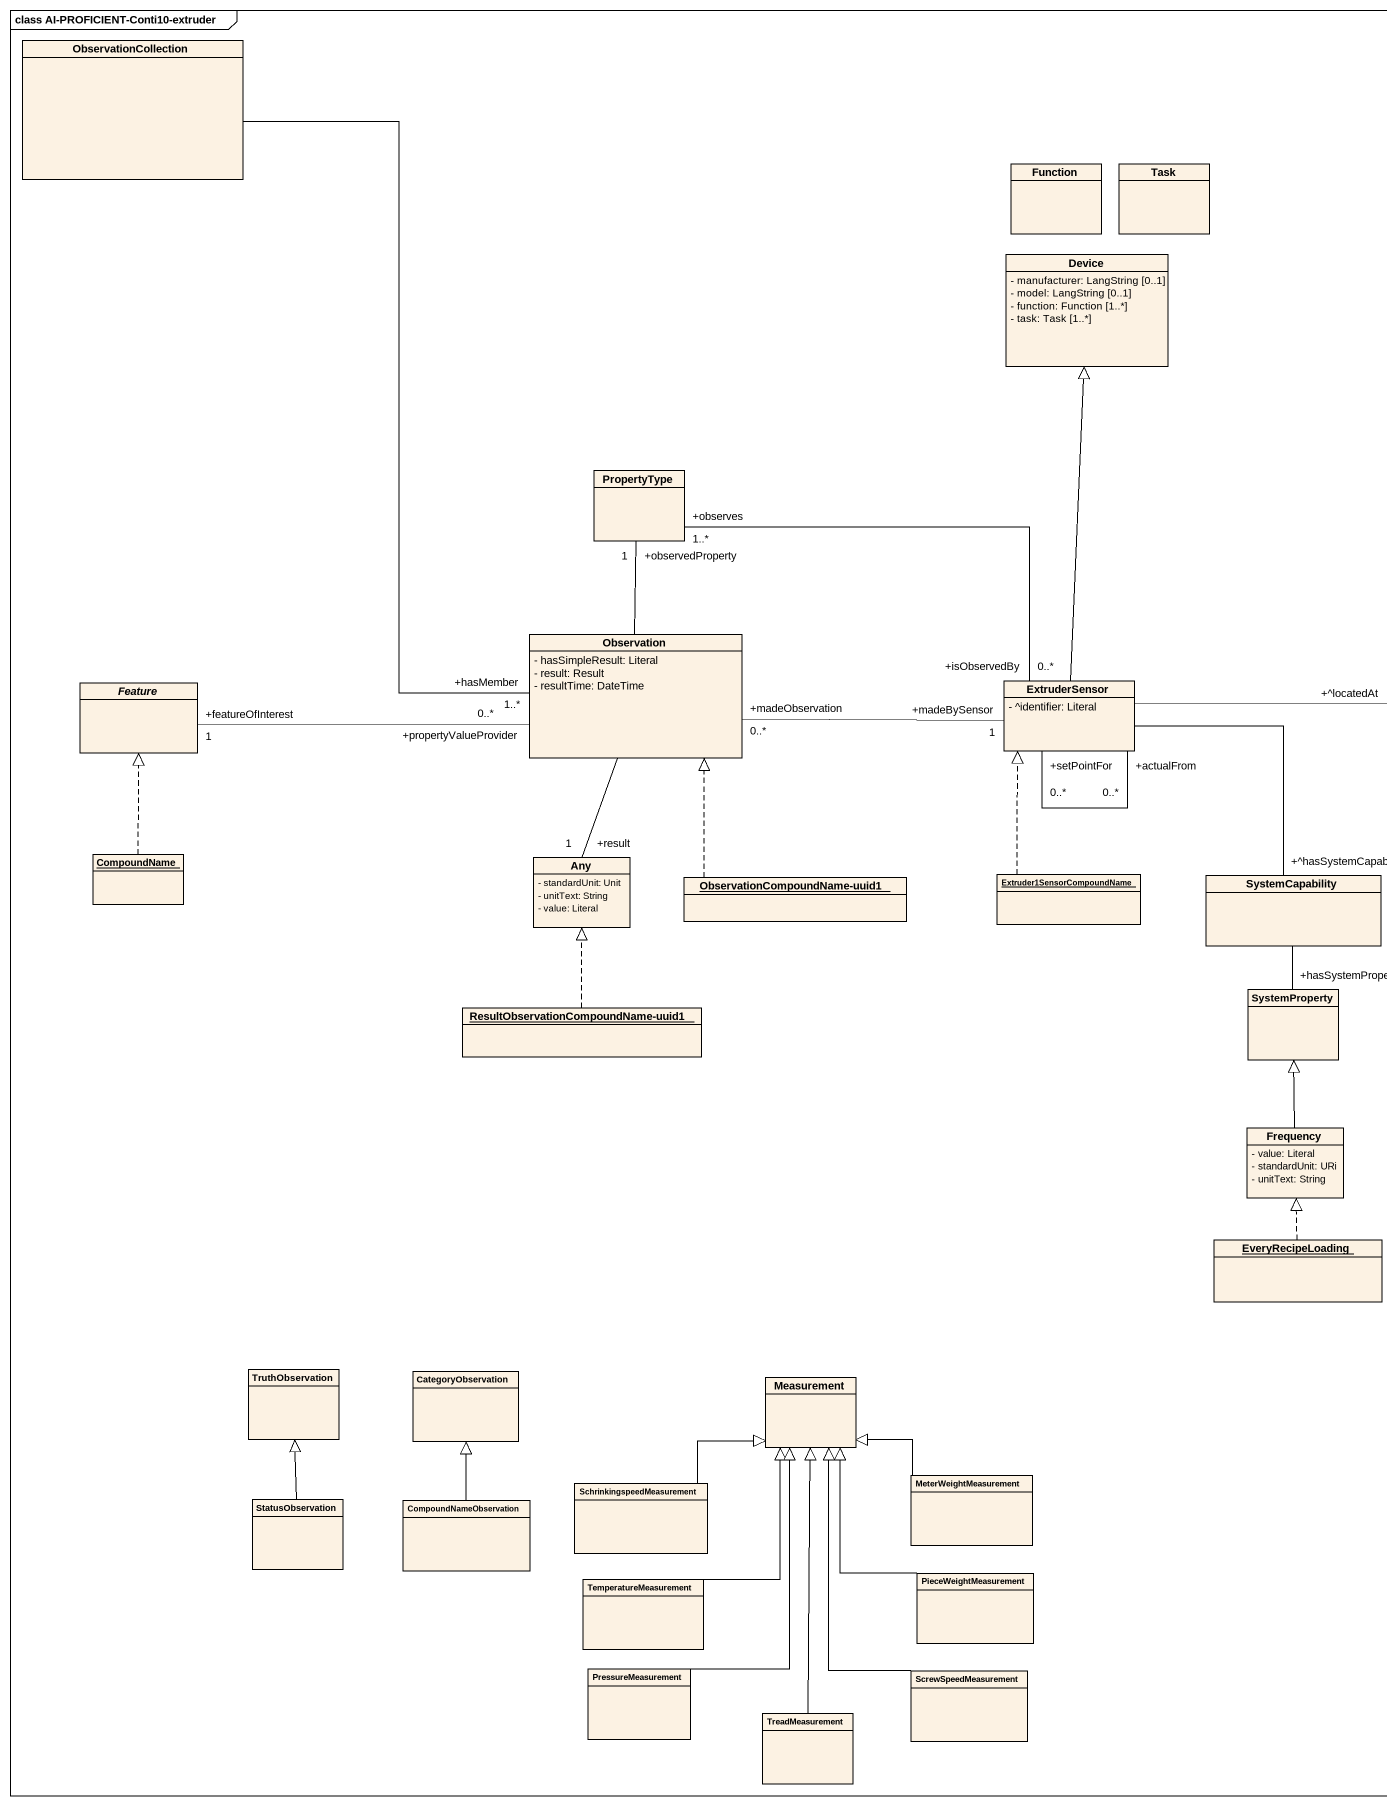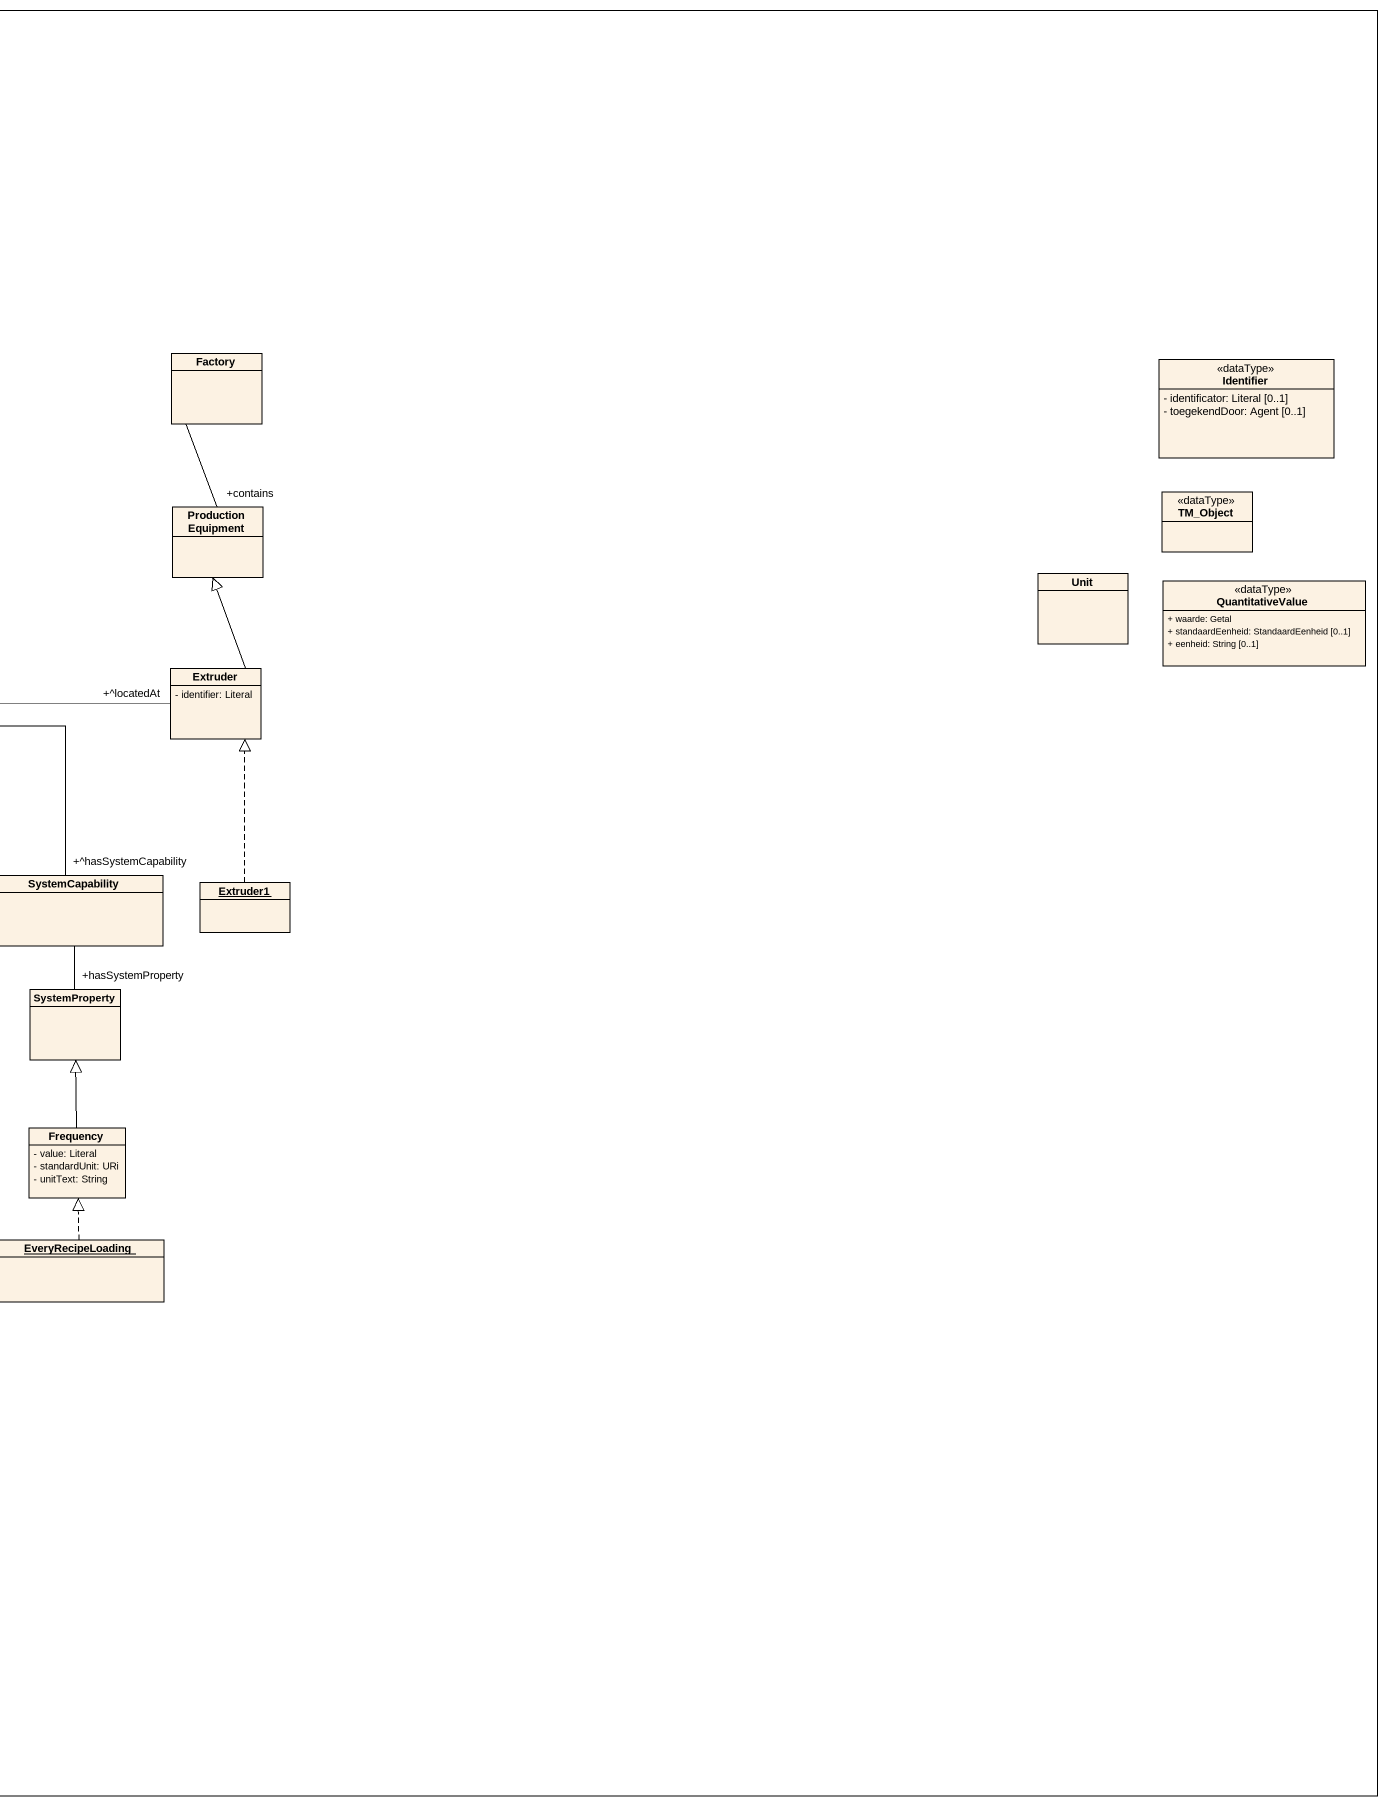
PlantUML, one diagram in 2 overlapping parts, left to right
@startuml
mainframe class AI-PROFICIENT-Conti10-extruder
hide circle
hide empty members
skinparam classAttributeIconSize 0
class ObservationCollection
class Function
class Task
class Device {
  - manufacturer: LangString [0..1]
  - model: LangString [0..1]
  - function: Function [1..*]
  - task: Task [1..*]
}
class Factory
class Identifier <<dataType>> {
  - identificator: Literal [0..1]
  - toegekendDoor: Agent [0..1]
}
class PropertyType
class ProductionEquipment
class TM_Object <<dataType>>
class Unit
class QuantitativeValue <<dataType>> {
  + waarde: Getal
  + standaardEenheid: StandaardEenheid [0..1]
  + eenheid: String [0..1]
}
class Observation {
  - hasSimpleResult: Literal
  - result: Result
  - resultTime: DateTime
}
abstract class Feature
class ExtruderSensor {
  - ^identifier: Literal
}
class Extruder {
  - identifier: Literal
}
object CompoundName
class Any {
  - standardUnit: Unit
  - unitText: String
  - value: Literal
}
object "ObservationCompoundName-uuid1" as ObservationCompoundName
object Extruder1SensorCompoundName
class SystemCapability
object Extruder1
object "ResultObservationCompoundName-uuid1" as ResultObservationCompoundNam
class SystemProperty
class Frequency {
  - value: Literal
  - standardUnit: URi
  - unitText: String
}
object EveryRecipeLoading
class TruthObservation
class CategoryObservation
class Measurement
class MeterWeightMeasurement
class StatusObservation
class CompoundNameObservation
class SchrinkingspeedMeasurement
class TemperatureMeasurement
class PieceWeightMeasurement
class PressureMeasurement
class ScrewSpeedMeasurement
class TreadMeasurement
ObservationCollection -- "+hasMember\n1..*" Observation
Factory -- "+contains" ProductionEquipment
Observation -up- "+observedProperty\n1" PropertyType
Observation "+madeObservation\n0..*" -right- "+madeBySensor\n1" ExtruderSensor
Observation -- "+result\n1" Any
Feature "+featureOfInterest\n1" -right- "+propertyValueProvider\n0..*" Observation
ExtruderSensor -up-|> Device
ExtruderSensor "+isObservedBy\n0..*" -left- "+observes\n1..*" PropertyType
ExtruderSensor "+setPointFor\n0..*" -- "+actualFrom\n0..*" ExtruderSensor
ExtruderSensor -right- "+^locatedAt" Extruder
ExtruderSensor -- "+^hasSystemCapability" SystemCapability
Extruder -up-|> ProductionEquipment
CompoundName .up.|> Feature
ObservationCompoundName .up.|> Observation
Extruder1SensorCompoundName .up.|> ExtruderSensor
SystemCapability -- "+hasSystemProperty" SystemProperty
Extruder1 .up.|> Extruder
ResultObservationCompoundNam .up.|> Any
Frequency -up-|> SystemProperty
EveryRecipeLoading .up.|> Frequency
MeterWeightMeasurement -up-|> Measurement
StatusObservation -up-|> TruthObservation
CompoundNameObservation -up-|> CategoryObservation
SchrinkingspeedMeasurement -up-|> Measurement
TemperatureMeasurement -up-|> Measurement
PieceWeightMeasurement -up-|> Measurement
PressureMeasurement -up-|> Measurement
ScrewSpeedMeasurement -up-|> Measurement
TreadMeasurement -up-|> Measurement
@enduml
